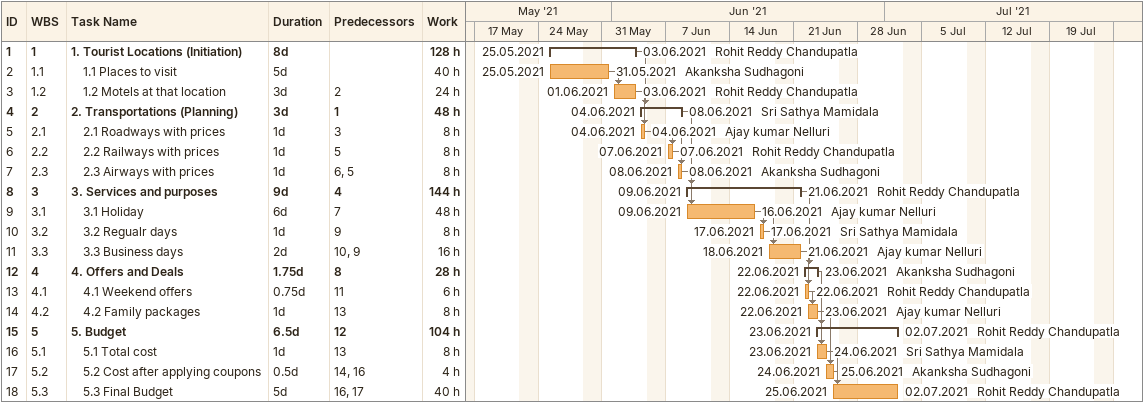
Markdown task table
| ID | WBS | Task | Duration | Start | Finish | Predecessors | Resources | Work (h) |
|---|---|---|---|---|---|---|---|---|
| 1 | 1 | **1. Tourist Locations (Initiation)** | 8d | 2021-05-25 | 2021-06-03 |  | Rohit Reddy Chandupatla | 128 |
| 2 | 1.1 | 1.1 Places to visit | 5d | 2021-05-25 | 2021-05-31 |  | Akanksha Sudhagoni | 40 |
| 3 | 1.2 | 1.2 Motels at that location | 3d | 2021-06-01 | 2021-06-03 | 2 | Rohit Reddy Chandupatla | 24 |
| 4 | 2 | **2. Transportations (Planning)** | 3d | 2021-06-04 | 2021-06-08 | 1 | Sri Sathya Mamidala | 48 |
| 5 | 2.1 | 2.1 Roadways with prices | 1d | 2021-06-04 | 2021-06-04 | 3 | Ajay kumar Nelluri | 8 |
| 6 | 2.2 | 2.2 Railways with prices | 1d | 2021-06-07 | 2021-06-07 | 5 | Rohit Reddy Chandupatla | 8 |
| 7 | 2.3 | 2.3 Airways with prices | 1d | 2021-06-08 | 2021-06-08 | 6, 5 | Akanksha Sudhagoni | 8 |
| 8 | 3 | **3. Services and purposes** | 9d | 2021-06-09 | 2021-06-21 | 4 | Rohit Reddy Chandupatla | 144 |
| 9 | 3.1 | 3.1 Holiday | 6d | 2021-06-09 | 2021-06-16 | 7 | Ajay kumar Nelluri | 48 |
| 10 | 3.2 | 3.2 Regualr days | 1d | 2021-06-17 | 2021-06-17 | 9 | Sri Sathya Mamidala | 8 |
| 11 | 3.3 | 3.3 Business days | 2d | 2021-06-18 | 2021-06-21 | 10, 9 | Ajay kumar Nelluri | 16 |
| 12 | 4 | **4. Offers and Deals** | 1.75d | 2021-06-22 | 2021-06-23 | 8 | Akanksha Sudhagoni | 28 |
| 13 | 4.1 | 4.1 Weekend offers | 0.75d | 2021-06-22 | 2021-06-22 | 11 | Rohit Reddy Chandupatla | 6 |
| 14 | 4.2 | 4.2 Family packages | 1d | 2021-06-22 | 2021-06-23 | 13 | Ajay kumar Nelluri | 8 |
| 15 | 5 | **5. Budget** | 6.5d | 2021-06-23 | 2021-07-02 | 12 | Rohit Reddy Chandupatla | 104 |
| 16 | 5.1 | 5.1 Total cost | 1d | 2021-06-23 | 2021-06-24 | 13 | Sri Sathya Mamidala | 8 |
| 17 | 5.2 | 5.2 Cost after applying coupons | 0.5d | 2021-06-24 | 2021-06-25 | 14, 16 | Akanksha Sudhagoni | 4 |
| 18 | 5.3 | 5.3 Final Budget | 5d | 2021-06-25 | 2021-07-02 | 16, 17 | Rohit Reddy Chandupatla | 40 |
